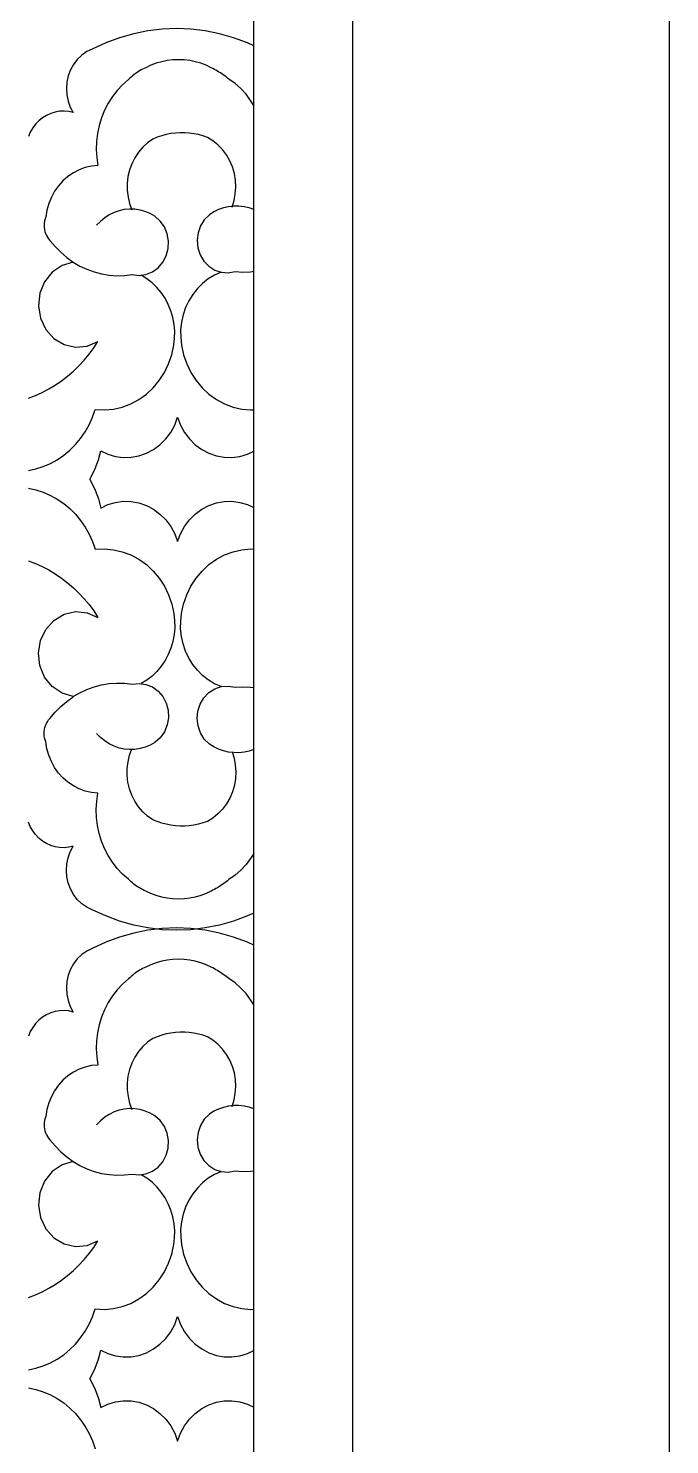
# Model space of a CAD drawing. Extents: x 1188826 to 1909461, y 608442 to 1651179.
# Drawn here: x 1660781.4 to 1660983.7, y 1031385.6 to 1031832.6 of the extents above; entities that cross this region are included whole.
import ezdxf

# ---------------------------------------------------------------- set-up
doc = ezdxf.new("R2010")
doc.units = 0
doc.header["$LTSCALE"] = 1000
doc.header["$MEASUREMENT"] = 0
doc.layers.add('立面线', color=40, linetype='Continuous')

msp = doc.modelspace()

# ---------------------------------------------------------------- linework, layer by layer
at = {"layer": '立面线'}
for p, q in [((1660852.52, 1028443.42), (1660852.52, 1032543.42)), ((1660883.74, 1028413.42), (1660883.74, 1032513.42)), ((1660983.71, 1028413.42), (1660983.71, 1032413.43)), ((1660810.21, 1031829.62), (1660805.83, 1031827.99)), ((1660814.64, 1031830.88), (1660810.21, 1031829.62)), ((1660819.13, 1031831.79), (1660814.64, 1031830.88)), ((1660823.64, 1031832.34), (1660819.13, 1031831.79)), ((1660828.17, 1031832.52), (1660823.64, 1031832.34)), ((1660832.7, 1031832.34), (1660828.17, 1031832.52)), ((1660837.22, 1031831.79), (1660832.7, 1031832.34)), ((1660841.7, 1031830.88), (1660837.22, 1031831.79)), ((1660846.14, 1031829.62), (1660841.7, 1031830.88)), ((1660850.52, 1031827.99), (1660846.14, 1031829.62)), ((1660798.25, 1031824.12), (1660796.86, 1031822.77)), ((1660799.82, 1031825.22), (1660798.25, 1031824.12)), ((1660801.53, 1031826.06), (1660799.82, 1031825.22)), ((1660805.83, 1031827.99), (1660801.53, 1031826.02)), ((1660852.52, 1031827.07), (1660850.52, 1031827.99)), ((1660794.71, 1031819.47), (1660794.01, 1031817.59)), ((1660795.67, 1031821.21), (1660794.71, 1031819.47)), ((1660796.86, 1031822.77), (1660795.67, 1031821.21)), ((1660816.49, 1031819.17), (1660816.02, 1031818.88)), ((1660816.97, 1031819.44), (1660816.49, 1031819.17)), ((1660817.46, 1031819.69), (1660816.97, 1031819.44)), ((1660817.95, 1031819.92), (1660817.46, 1031819.69)), ((1660818.45, 1031820.14), (1660817.95, 1031819.92)), ((1660820.09, 1031820.91), (1660818.45, 1031820.14)), ((1660821.77, 1031821.55), (1660820.09, 1031820.91)), ((1660823.49, 1031822.05), (1660821.77, 1031821.55)), ((1660825.24, 1031822.4), (1660823.49, 1031822.05)), ((1660827, 1031822.62), (1660825.24, 1031822.4)), ((1660828.78, 1031822.69), (1660827, 1031822.62)), ((1660830.56, 1031822.62), (1660828.78, 1031822.69)), ((1660832.33, 1031822.4), (1660830.56, 1031822.62)), ((1660834.08, 1031822.05), (1660832.33, 1031822.4)), ((1660835.8, 1031821.55), (1660834.08, 1031822.05)), ((1660837.48, 1031820.91), (1660835.8, 1031821.55)), ((1660839.11, 1031820.14), (1660837.48, 1031820.91)), ((1660839.6, 1031819.89), (1660839.11, 1031820.14)), ((1660840.09, 1031819.63), (1660839.6, 1031819.89)), ((1660840.57, 1031819.36), (1660840.09, 1031819.63)), ((1660841.05, 1031819.08), (1660840.57, 1031819.36)), ((1660793.57, 1031815.63), (1660793.42, 1031813.61)), ((1660794.01, 1031817.59), (1660793.57, 1031815.63)), ((1660811.16, 1031814.8), (1660809.47, 1031813.01)), ((1660813, 1031816.42), (1660811.16, 1031814.8)), ((1660813.4, 1031816.81), (1660813, 1031816.42)), ((1660813.81, 1031817.2), (1660813.4, 1031816.81)), ((1660814.23, 1031817.56), (1660813.81, 1031817.2)), ((1660814.66, 1031817.92), (1660814.23, 1031817.56)), ((1660815.1, 1031818.25), (1660814.66, 1031817.92)), ((1660815.56, 1031818.57), (1660815.1, 1031818.25)), ((1660816.02, 1031818.88), (1660815.56, 1031818.57)), ((1660841.52, 1031818.79), (1660841.05, 1031819.08)), ((1660841.99, 1031818.5), (1660841.52, 1031818.79)), ((1660842.45, 1031818.19), (1660841.99, 1031818.5)), ((1660842.91, 1031817.88), (1660842.45, 1031818.19)), ((1660843.37, 1031817.56), (1660842.91, 1031817.88)), ((1660843.82, 1031817.23), (1660843.37, 1031817.56)), ((1660844.26, 1031816.89), (1660843.82, 1031817.23)), ((1660844.7, 1031816.55), (1660844.26, 1031816.89)), ((1660846.64, 1031815.16), (1660844.7, 1031816.55)), ((1660848.43, 1031813.57), (1660846.64, 1031815.16)), ((1660793.42, 1031813.61), (1660793.55, 1031811.59)), ((1660793.55, 1031811.59), (1660793.96, 1031809.62)), ((1660807.94, 1031811.05), (1660806.59, 1031808.95)), ((1660809.47, 1031813.01), (1660807.94, 1031811.05)), ((1660850.08, 1031811.79), (1660848.43, 1031813.57)), ((1660851.54, 1031809.85), (1660850.08, 1031811.79)), ((1660789.86, 1031806.16), (1660788.48, 1031805.73)), ((1660791.29, 1031806.4), (1660789.86, 1031806.16)), ((1660792.73, 1031806.45), (1660791.29, 1031806.4)), ((1660794.17, 1031806.31), (1660792.73, 1031806.45)), ((1660793.96, 1031809.62), (1660794.64, 1031807.74)), ((1660795.58, 1031805.99), (1660794.17, 1031806.31)), ((1660794.64, 1031807.74), (1660795.58, 1031805.99)), ((1660805.44, 1031806.71), (1660804.48, 1031804.37)), ((1660806.59, 1031808.95), (1660805.44, 1031806.71)), ((1660852.52, 1031808.24), (1660851.54, 1031809.85)), ((1660783.7, 1031802.34), (1660782.79, 1031801.13)), ((1660784.74, 1031803.42), (1660783.7, 1031802.34)), ((1660785.9, 1031804.35), (1660784.74, 1031803.42)), ((1660787.15, 1031805.12), (1660785.9, 1031804.35)), ((1660788.48, 1031805.73), (1660787.15, 1031805.12)), ((1660803.74, 1031801.94), (1660803.21, 1031799.44)), ((1660804.48, 1031804.37), (1660803.74, 1031801.94)), ((1660782.02, 1031799.81), (1660781.41, 1031798.41)), ((1660782.79, 1031801.13), (1660782.02, 1031799.81)), ((1660802.91, 1031796.91), (1660802.82, 1031794.35)), ((1660803.21, 1031799.44), (1660802.91, 1031796.91)), ((1660820.73, 1031797.64), (1660819.05, 1031796.47)), ((1660822.1, 1031798.21), (1660820.73, 1031797.64)), ((1660823.5, 1031798.68), (1660822.1, 1031798.21)), ((1660824.92, 1031799.06), (1660823.5, 1031798.68)), ((1660826.36, 1031799.35), (1660824.92, 1031799.06)), ((1660827.81, 1031799.54), (1660826.36, 1031799.35)), ((1660829.27, 1031799.63), (1660827.81, 1031799.54)), ((1660830.73, 1031799.62), (1660829.27, 1031799.63)), ((1660832.19, 1031799.52), (1660830.73, 1031799.62)), ((1660833.65, 1031799.32), (1660832.19, 1031799.52)), ((1660835.08, 1031799.03), (1660833.65, 1031799.32)), ((1660836.5, 1031798.63), (1660835.08, 1031799.03)), ((1660837.89, 1031798.15), (1660836.5, 1031798.63)), ((1660839.63, 1031797.09), (1660837.89, 1031798.15)), ((1660841.23, 1031795.8), (1660839.63, 1031797.09)), ((1660802.82, 1031794.35), (1660802.97, 1031791.79)), ((1660816.16, 1031793.51), (1660814.99, 1031791.76)), ((1660817.52, 1031795.09), (1660816.16, 1031793.51)), ((1660819.05, 1031796.47), (1660817.52, 1031795.09)), ((1660842.67, 1031794.3), (1660841.23, 1031795.8)), ((1660843.93, 1031792.62), (1660842.67, 1031794.3)), ((1660844.98, 1031790.79), (1660843.93, 1031792.62)), ((1660797.44, 1031787.92), (1660795.62, 1031786.98)), ((1660799.35, 1031788.62), (1660797.44, 1031787.92)), ((1660801.33, 1031789.07), (1660799.35, 1031788.62)), ((1660803.34, 1031789.27), (1660801.33, 1031789.07)), ((1660802.97, 1031791.79), (1660803.34, 1031789.27)), ((1660813.31, 1031787.86), (1660812.82, 1031785.77)), ((1660814.04, 1031789.87), (1660813.31, 1031787.86)), ((1660814.99, 1031791.76), (1660814.04, 1031789.87)), ((1660845.8, 1031788.83), (1660844.98, 1031790.79)), ((1660846.4, 1031786.77), (1660845.8, 1031788.83)), ((1660792.34, 1031784.44), (1660790.93, 1031782.88)), ((1660793.91, 1031785.82), (1660792.34, 1031784.44)), ((1660795.62, 1031786.98), (1660793.91, 1031785.82)), ((1660812.82, 1031785.77), (1660812.58, 1031783.63)), ((1660812.58, 1031783.63), (1660812.59, 1031781.48)), ((1660846.75, 1031784.65), (1660846.4, 1031786.77)), ((1660846.85, 1031782.5), (1660846.75, 1031784.65)), ((1660788.68, 1031779.28), (1660787.86, 1031777.29)), ((1660789.71, 1031781.15), (1660788.68, 1031779.28)), ((1660790.93, 1031782.88), (1660789.71, 1031781.15)), ((1660812.59, 1031781.48), (1660812.85, 1031779.34)), ((1660812.85, 1031779.34), (1660813.35, 1031777.26)), ((1660846.31, 1031778.24), (1660846.7, 1031780.35)), ((1660846.7, 1031780.35), (1660846.85, 1031782.5)), ((1660787.27, 1031775.21), (1660786.9, 1031773.06)), ((1660787.86, 1031777.29), (1660787.27, 1031775.21)), ((1660810.05, 1031775), (1660808.45, 1031774.45)), ((1660811.69, 1031775.36), (1660810.05, 1031775)), ((1660813.36, 1031775.51), (1660811.69, 1031775.36)), ((1660813.35, 1031777.26), (1660814.09, 1031775.25)), ((1660815.03, 1031775.46), (1660813.36, 1031775.51)), ((1660816.69, 1031775.21), (1660815.03, 1031775.46)), ((1660818.31, 1031774.75), (1660816.69, 1031775.21)), ((1660819.87, 1031774.1), (1660818.31, 1031774.75)), ((1660839.93, 1031774.65), (1660838.52, 1031773.77)), ((1660841.42, 1031775.36), (1660839.93, 1031774.65)), ((1660842.97, 1031775.9), (1660841.42, 1031775.36)), ((1660844.56, 1031776.27), (1660842.97, 1031775.9)), ((1660846.18, 1031776.46), (1660844.56, 1031776.27)), ((1660845.67, 1031776.19), (1660846.31, 1031778.24)), ((1660847.81, 1031776.47), (1660846.18, 1031776.46)), ((1660849.44, 1031776.3), (1660847.81, 1031776.47)), ((1660851.03, 1031775.94), (1660849.44, 1031776.3)), ((1660852.52, 1031775.44), (1660851.03, 1031775.94)), ((1660786.42, 1031771.13), (1660786.38, 1031770.47)), ((1660786.38, 1031770.47), (1660786.41, 1031769.8)), ((1660786.52, 1031771.79), (1660786.42, 1031771.13)), ((1660786.68, 1031772.44), (1660786.52, 1031771.79)), ((1660786.9, 1031773.06), (1660786.68, 1031772.44)), ((1660804.16, 1031771.67), (1660802.95, 1031770.42)), ((1660805.49, 1031772.77), (1660804.16, 1031771.67)), ((1660806.93, 1031773.7), (1660805.49, 1031772.77)), ((1660808.45, 1031774.45), (1660806.93, 1031773.7)), ((1660821.36, 1031773.26), (1660819.87, 1031774.1)), ((1660823.04, 1031771.76), (1660821.36, 1031773.26)), ((1660824.35, 1031769.89), (1660823.04, 1031771.76)), ((1660835.7, 1031770.22), (1660834.93, 1031768.02)), ((1660836.91, 1031772.18), (1660835.7, 1031770.22)), ((1660838.52, 1031773.77), (1660836.91, 1031772.18)), ((1660786.41, 1031769.8), (1660786.49, 1031769.14)), ((1660786.49, 1031769.14), (1660786.64, 1031768.49)), ((1660786.64, 1031768.49), (1660786.85, 1031767.86)), ((1660786.85, 1031767.86), (1660787.12, 1031767.25)), ((1660787.12, 1031767.25), (1660787.44, 1031766.68)), ((1660787.44, 1031766.68), (1660787.82, 1031766.15)), ((1660787.82, 1031766.15), (1660788.24, 1031765.66)), ((1660788.24, 1031765.66), (1660789.85, 1031763.7)), ((1660825.23, 1031767.73), (1660824.35, 1031769.89)), ((1660825.63, 1031765.42), (1660825.23, 1031767.73)), ((1660834.93, 1031768.02), (1660834.65, 1031765.69)), ((1660834.65, 1031765.69), (1660834.88, 1031763.35)), ((1660789.85, 1031763.7), (1660791.61, 1031761.9)), ((1660791.61, 1031761.9), (1660793.5, 1031760.27)), ((1660824.91, 1031760.81), (1660825.52, 1031763.07)), ((1660825.52, 1031763.07), (1660825.63, 1031765.42)), ((1660834.88, 1031763.35), (1660835.6, 1031761.13)), ((1660835.6, 1031761.13), (1660836.78, 1031759.14)), ((1660792.05, 1031757.73), (1660788.94, 1031755.61)), ((1660795.6, 1031758.77), (1660792.05, 1031757.73)), ((1660793.5, 1031760.27), (1660795.52, 1031758.83)), ((1660795.52, 1031758.83), (1660795.6, 1031758.77)), ((1660795.6, 1031758.77), (1660797.65, 1031757.57)), ((1660797.65, 1031757.57), (1660799.87, 1031756.53)), ((1660820.55, 1031755.72), (1660822.36, 1031757.03)), ((1660822.36, 1031757.03), (1660823.84, 1031758.76)), ((1660823.84, 1031758.76), (1660824.91, 1031760.81)), ((1660836.78, 1031759.14), (1660838.35, 1031757.51)), ((1660838.35, 1031757.51), (1660840.22, 1031756.31)), ((1660786.53, 1031752.6), (1660785.05, 1031748.97)), ((1660788.94, 1031755.61), (1660786.53, 1031752.6)), ((1660799.87, 1031756.53), (1660802.17, 1031755.69)), ((1660802.17, 1031755.69), (1660804.52, 1031755.07)), ((1660804.52, 1031755.07), (1660806.92, 1031754.68)), ((1660806.92, 1031754.68), (1660809.34, 1031754.51)), ((1660809.34, 1031754.51), (1660811.76, 1031754.57)), ((1660811.76, 1031754.57), (1660814.17, 1031754.85)), ((1660814.17, 1031754.85), (1660816.34, 1031754.6)), ((1660816.34, 1031754.6), (1660818.5, 1031754.9)), ((1660818.77, 1031753.55), (1660816.99, 1031754.63)), ((1660818.5, 1031754.9), (1660820.55, 1031755.72)), ((1660820.44, 1031752.27), (1660818.77, 1031753.55)), ((1660821.97, 1031750.8), (1660820.44, 1031752.27)), ((1660838.18, 1031753.52), (1660836.37, 1031752.09)), ((1660840.14, 1031754.7), (1660838.18, 1031753.52)), ((1660842.22, 1031755.62), (1660840.14, 1031754.7)), ((1660840.22, 1031756.31), (1660842.22, 1031755.62)), ((1660842.22, 1031755.62), (1660842.3, 1031755.61)), ((1660842.3, 1031755.61), (1660844.48, 1031755.44)), ((1660844.48, 1031755.44), (1660846.63, 1031755.82)), ((1660846.63, 1031755.82), (1660849.05, 1031755.68)), ((1660849.05, 1031755.68), (1660851.48, 1031755.76)), ((1660851.48, 1031755.76), (1660852.52, 1031755.9)), ((1660785.05, 1031748.97), (1660784.61, 1031745.03)), ((1660823.34, 1031749.16), (1660821.97, 1031750.8)), ((1660824.54, 1031747.38), (1660823.34, 1031749.16)), ((1660833.26, 1031748.61), (1660832.02, 1031746.59)), ((1660834.72, 1031750.45), (1660833.26, 1031748.61)), ((1660836.37, 1031752.09), (1660834.72, 1031750.45)), ((1660784.61, 1031745.03), (1660785.25, 1031741.12)), ((1660825.56, 1031745.46), (1660824.54, 1031747.38)), ((1660826.38, 1031743.44), (1660825.56, 1031745.46)), ((1660826.99, 1031741.33), (1660826.38, 1031743.44)), ((1660831, 1031744.43), (1660830.23, 1031742.16)), ((1660832.02, 1031746.59), (1660831, 1031744.43)), ((1660785.25, 1031741.12), (1660786.92, 1031737.58)), ((1660827.39, 1031739.16), (1660826.99, 1031741.33)), ((1660827.57, 1031736.97), (1660827.39, 1031739.16)), ((1660829.71, 1031739.8), (1660829.46, 1031737.39)), ((1660830.23, 1031742.16), (1660829.71, 1031739.8)), ((1660786.92, 1031737.58), (1660789.48, 1031734.72)), ((1660789.48, 1031734.72), (1660792.7, 1031732.79)), ((1660827.27, 1031732.57), (1660827.53, 1031734.76)), ((1660827.53, 1031734.76), (1660827.57, 1031736.97)), ((1660829.46, 1031737.39), (1660829.47, 1031734.97)), ((1660829.47, 1031734.97), (1660829.74, 1031732.57)), ((1660792.7, 1031732.79), (1660796.3, 1031731.96)), ((1660796.3, 1031731.96), (1660799.97, 1031732.3)), ((1660799.97, 1031732.3), (1660803.38, 1031733.78)), ((1660800.58, 1031729.75), (1660802.03, 1031731.72)), ((1660802.03, 1031731.72), (1660803.38, 1031733.78)), ((1660826.63, 1031729.57), (1660827.27, 1031732.57)), ((1660829.74, 1031732.57), (1660830.38, 1031729.57)), ((1660795.63, 1031724.39), (1660797.37, 1031726.08)), ((1660797.37, 1031726.08), (1660799.02, 1031727.86)), ((1660799.02, 1031727.86), (1660800.58, 1031729.75)), ((1660824.32, 1031723.96), (1660825.64, 1031726.68)), ((1660825.64, 1031726.68), (1660826.63, 1031729.57)), ((1660830.38, 1031729.57), (1660831.37, 1031726.68)), ((1660831.37, 1031726.68), (1660832.68, 1031723.96)), ((1660789.92, 1031720.01), (1660791.9, 1031721.36)), ((1660791.9, 1031721.36), (1660793.81, 1031722.82)), ((1660793.81, 1031722.82), (1660795.63, 1031724.39)), ((1660820.8, 1031719.14), (1660822.7, 1031721.43)), ((1660822.7, 1031721.43), (1660824.32, 1031723.96)), ((1660832.68, 1031723.96), (1660834.31, 1031721.43)), ((1660834.31, 1031721.43), (1660836.21, 1031719.14)), ((1660781.41, 1031715.89), (1660783.62, 1031716.73)), ((1660783.62, 1031716.73), (1660785.77, 1031717.69)), ((1660785.77, 1031717.69), (1660787.88, 1031718.79)), ((1660787.88, 1031718.79), (1660789.92, 1031720.01)), ((1660816.27, 1031715.42), (1660818.64, 1031717.12)), ((1660818.64, 1031717.12), (1660820.8, 1031719.14)), ((1660836.21, 1031719.14), (1660838.37, 1031717.12)), ((1660838.37, 1031717.12), (1660840.74, 1031715.42)), ((1660801.68, 1031709.83), (1660802.54, 1031712.28)), ((1660802.54, 1031712.28), (1660805.39, 1031712.14)), ((1660805.39, 1031712.14), (1660808.23, 1031712.4)), ((1660808.23, 1031712.4), (1660811.02, 1031713.04)), ((1660811.02, 1031713.04), (1660813.71, 1031714.05)), ((1660813.71, 1031714.05), (1660816.27, 1031715.42)), ((1660840.74, 1031715.42), (1660843.29, 1031714.05)), ((1660843.29, 1031714.05), (1660845.99, 1031713.04)), ((1660845.99, 1031713.04), (1660848.78, 1031712.4)), ((1660848.78, 1031712.4), (1660851.62, 1031712.14)), ((1660851.62, 1031712.14), (1660852.52, 1031712.19)), ((1660799.34, 1031705.25), (1660800.61, 1031707.49)), ((1660800.61, 1031707.49), (1660801.68, 1031709.83)), ((1660827.57, 1031707.37), (1660828.5, 1031709.85)), ((1660828.5, 1031709.85), (1660829.44, 1031707.37)), ((1660796.27, 1031701.21), (1660797.9, 1031703.16)), ((1660797.9, 1031703.16), (1660799.34, 1031705.25)), ((1660822.93, 1031701.16), (1660824.75, 1031702.98)), ((1660824.75, 1031702.98), (1660826.31, 1031705.07)), ((1660826.31, 1031705.07), (1660827.57, 1031707.37)), ((1660829.44, 1031707.37), (1660830.7, 1031705.07)), ((1660830.7, 1031705.07), (1660832.26, 1031702.98)), ((1660832.26, 1031702.98), (1660834.08, 1031701.16)), ((1660792.57, 1031697.84), (1660794.5, 1031699.43)), ((1660794.5, 1031699.43), (1660796.27, 1031701.21)), ((1660803.5, 1031696.4), (1660804.23, 1031699.25)), ((1660804.23, 1031699.25), (1660806.5, 1031698.18)), ((1660818.65, 1031698.46), (1660820.88, 1031699.64)), ((1660820.88, 1031699.64), (1660822.93, 1031701.16)), ((1660834.08, 1031701.16), (1660836.13, 1031699.64)), ((1660836.13, 1031699.64), (1660838.36, 1031698.46)), ((1660850.51, 1031698.18), (1660852.52, 1031699.13)), ((1660783.79, 1031693.54), (1660786.11, 1031694.29)), ((1660786.11, 1031694.29), (1660788.36, 1031695.25)), ((1660788.36, 1031695.25), (1660790.52, 1031696.44)), ((1660790.52, 1031696.44), (1660792.57, 1031697.84)), ((1660802.51, 1031693.63), (1660803.5, 1031696.4)), ((1660806.5, 1031698.18), (1660808.89, 1031697.46)), ((1660808.89, 1031697.46), (1660811.36, 1031697.13)), ((1660811.36, 1031697.13), (1660813.84, 1031697.19)), ((1660813.84, 1031697.19), (1660816.29, 1031697.63)), ((1660816.29, 1031697.63), (1660818.65, 1031698.46)), ((1660838.36, 1031698.46), (1660840.72, 1031697.63)), ((1660840.72, 1031697.63), (1660843.17, 1031697.19)), ((1660843.17, 1031697.19), (1660845.65, 1031697.13)), ((1660845.65, 1031697.13), (1660848.11, 1031697.46)), ((1660848.11, 1031697.46), (1660850.51, 1031698.18)), ((1660781.41, 1031693.03), (1660783.79, 1031693.54)), ((1660800.79, 1031690.22), (1660801.26, 1031691)), ((1660800.79, 1031690.22), (1660801.26, 1031689.44)), ((1660801.26, 1031691), (1660802.51, 1031693.63)), ((1660781.41, 1031687.41), (1660783.79, 1031686.9)), ((1660783.79, 1031686.9), (1660786.11, 1031686.16)), ((1660786.11, 1031686.16), (1660788.36, 1031685.19)), ((1660788.36, 1031685.19), (1660790.52, 1031684)), ((1660801.26, 1031689.44), (1660802.51, 1031686.81)), ((1660802.51, 1031686.81), (1660803.5, 1031684.04)), ((1660790.52, 1031684), (1660792.57, 1031682.6)), ((1660792.57, 1031682.6), (1660794.5, 1031681.01)), ((1660794.5, 1031681.01), (1660796.27, 1031679.23)), ((1660803.5, 1031684.04), (1660804.23, 1031681.19)), ((1660804.23, 1031681.19), (1660806.5, 1031682.27)), ((1660806.5, 1031682.27), (1660808.89, 1031682.98)), ((1660808.89, 1031682.98), (1660811.36, 1031683.31)), ((1660811.36, 1031683.31), (1660813.84, 1031683.25)), ((1660813.84, 1031683.25), (1660816.29, 1031682.81)), ((1660816.29, 1031682.81), (1660818.65, 1031681.99)), ((1660818.65, 1031681.99), (1660820.88, 1031680.8)), ((1660820.88, 1031680.8), (1660822.93, 1031679.28)), ((1660834.08, 1031679.28), (1660836.13, 1031680.8)), ((1660836.13, 1031680.8), (1660838.36, 1031681.99)), ((1660838.36, 1031681.99), (1660840.72, 1031682.81)), ((1660840.72, 1031682.81), (1660843.17, 1031683.25)), ((1660843.17, 1031683.25), (1660845.65, 1031683.31)), ((1660845.65, 1031683.31), (1660848.11, 1031682.98)), ((1660848.11, 1031682.98), (1660850.51, 1031682.27)), ((1660850.51, 1031682.27), (1660852.52, 1031681.31)), ((1660796.27, 1031679.23), (1660797.9, 1031677.28)), ((1660797.9, 1031677.28), (1660799.34, 1031675.19)), ((1660822.93, 1031679.28), (1660824.75, 1031677.46)), ((1660824.75, 1031677.46), (1660826.31, 1031675.38)), ((1660830.7, 1031675.38), (1660832.26, 1031677.46)), ((1660832.26, 1031677.46), (1660834.08, 1031679.28)), ((1660799.34, 1031675.19), (1660800.61, 1031672.96)), ((1660800.61, 1031672.96), (1660801.68, 1031670.61)), ((1660826.31, 1031675.38), (1660827.57, 1031673.07)), ((1660827.57, 1031673.07), (1660828.5, 1031670.59)), ((1660828.5, 1031670.59), (1660829.44, 1031673.07)), ((1660829.44, 1031673.07), (1660830.7, 1031675.38)), ((1660801.68, 1031670.61), (1660802.54, 1031668.16)), ((1660802.54, 1031668.16), (1660805.39, 1031668.3)), ((1660805.39, 1031668.3), (1660808.23, 1031668.04)), ((1660808.23, 1031668.04), (1660811.02, 1031667.4)), ((1660811.02, 1031667.4), (1660813.71, 1031666.39)), ((1660843.29, 1031666.39), (1660845.99, 1031667.4)), ((1660845.99, 1031667.4), (1660848.78, 1031668.04)), ((1660848.78, 1031668.04), (1660851.62, 1031668.3)), ((1660851.62, 1031668.3), (1660852.52, 1031668.25)), ((1660781.41, 1031664.55), (1660783.62, 1031663.71)), ((1660783.62, 1031663.71), (1660785.77, 1031662.75)), ((1660785.77, 1031662.75), (1660787.88, 1031661.65)), ((1660813.71, 1031666.39), (1660816.27, 1031665.02)), ((1660816.27, 1031665.02), (1660818.64, 1031663.32)), ((1660818.64, 1031663.32), (1660820.8, 1031661.3)), ((1660836.21, 1031661.3), (1660838.37, 1031663.32)), ((1660838.37, 1031663.32), (1660840.74, 1031665.02)), ((1660840.74, 1031665.02), (1660843.29, 1031666.39)), ((1660787.88, 1031661.65), (1660789.92, 1031660.43)), ((1660789.92, 1031660.43), (1660791.9, 1031659.08)), ((1660791.9, 1031659.08), (1660793.81, 1031657.62)), ((1660820.8, 1031661.3), (1660822.7, 1031659.02)), ((1660822.7, 1031659.02), (1660824.32, 1031656.49)), ((1660832.68, 1031656.49), (1660834.31, 1031659.02)), ((1660834.31, 1031659.02), (1660836.21, 1031661.3)), ((1660793.81, 1031657.62), (1660795.63, 1031656.05)), ((1660795.63, 1031656.05), (1660797.37, 1031654.36)), ((1660797.37, 1031654.36), (1660799.02, 1031652.58)), ((1660824.32, 1031656.49), (1660825.64, 1031653.76)), ((1660831.37, 1031653.76), (1660832.68, 1031656.49)), ((1660799.02, 1031652.58), (1660800.58, 1031650.7)), ((1660800.58, 1031650.7), (1660802.03, 1031648.72)), ((1660825.64, 1031653.76), (1660826.63, 1031650.87)), ((1660826.63, 1031650.87), (1660827.27, 1031647.87)), ((1660829.74, 1031647.87), (1660830.38, 1031650.87)), ((1660830.38, 1031650.87), (1660831.37, 1031653.76)), ((1660786.92, 1031642.86), (1660789.48, 1031645.72)), ((1660789.48, 1031645.72), (1660792.7, 1031647.65)), ((1660792.7, 1031647.65), (1660796.3, 1031648.48)), ((1660796.3, 1031648.48), (1660799.97, 1031648.14)), ((1660799.97, 1031648.14), (1660803.38, 1031646.66)), ((1660802.03, 1031648.72), (1660803.38, 1031646.66)), ((1660827.27, 1031647.87), (1660827.53, 1031645.68)), ((1660827.53, 1031645.68), (1660827.57, 1031643.48)), ((1660829.46, 1031643.05), (1660829.47, 1031645.47)), ((1660829.47, 1031645.47), (1660829.74, 1031647.87)), ((1660785.25, 1031639.33), (1660786.92, 1031642.86)), ((1660827.39, 1031641.28), (1660826.99, 1031639.11)), ((1660827.57, 1031643.48), (1660827.39, 1031641.28)), ((1660829.71, 1031640.64), (1660829.46, 1031643.05)), ((1660830.23, 1031638.28), (1660829.71, 1031640.64)), ((1660784.61, 1031635.42), (1660785.25, 1031639.33)), ((1660826.38, 1031637), (1660825.56, 1031634.98)), ((1660826.99, 1031639.11), (1660826.38, 1031637)), ((1660831, 1031636.01), (1660830.23, 1031638.28)), ((1660832.02, 1031633.85), (1660831, 1031636.01)), ((1660785.05, 1031631.47), (1660784.61, 1031635.42)), ((1660786.53, 1031627.84), (1660785.05, 1031631.47)), ((1660824.54, 1031633.06), (1660823.34, 1031631.28)), ((1660825.56, 1031634.98), (1660824.54, 1031633.06)), ((1660833.26, 1031631.83), (1660832.02, 1031633.85)), ((1660834.72, 1031629.99), (1660833.26, 1031631.83)), ((1660788.94, 1031624.83), (1660786.53, 1031627.84)), ((1660820.44, 1031628.17), (1660818.77, 1031626.89)), ((1660821.97, 1031629.64), (1660820.44, 1031628.17)), ((1660823.34, 1031631.28), (1660821.97, 1031629.64)), ((1660836.37, 1031628.35), (1660834.72, 1031629.99)), ((1660838.18, 1031626.92), (1660836.37, 1031628.35)), ((1660792.05, 1031622.72), (1660788.94, 1031624.83)), ((1660795.6, 1031621.67), (1660792.05, 1031622.72)), ((1660795.6, 1031621.67), (1660797.65, 1031622.87)), ((1660797.65, 1031622.87), (1660799.87, 1031623.91)), ((1660799.87, 1031623.91), (1660802.17, 1031624.75)), ((1660802.17, 1031624.75), (1660804.52, 1031625.37)), ((1660804.52, 1031625.37), (1660806.92, 1031625.76)), ((1660806.92, 1031625.76), (1660809.34, 1031625.93)), ((1660809.34, 1031625.93), (1660811.76, 1031625.87)), ((1660811.76, 1031625.87), (1660814.17, 1031625.59)), ((1660814.17, 1031625.59), (1660816.34, 1031625.84)), ((1660816.34, 1031625.84), (1660818.5, 1031625.54)), ((1660818.77, 1031626.89), (1660816.99, 1031625.81)), ((1660818.5, 1031625.54), (1660820.55, 1031624.72)), ((1660820.55, 1031624.72), (1660822.36, 1031623.41)), ((1660822.36, 1031623.41), (1660823.84, 1031621.68)), ((1660836.78, 1031621.3), (1660838.35, 1031622.93)), ((1660840.14, 1031625.74), (1660838.18, 1031626.92)), ((1660838.35, 1031622.93), (1660840.22, 1031624.13)), ((1660842.22, 1031624.82), (1660840.14, 1031625.74)), ((1660840.22, 1031624.13), (1660842.22, 1031624.82)), ((1660842.22, 1031624.82), (1660842.3, 1031624.83)), ((1660842.3, 1031624.83), (1660844.48, 1031625)), ((1660844.48, 1031625), (1660846.63, 1031624.62)), ((1660846.63, 1031624.62), (1660849.05, 1031624.76)), ((1660849.05, 1031624.76), (1660851.48, 1031624.68)), ((1660851.48, 1031624.68), (1660852.52, 1031624.54)), ((1660789.85, 1031616.74), (1660791.61, 1031618.54)), ((1660791.61, 1031618.54), (1660793.5, 1031620.17)), ((1660793.5, 1031620.17), (1660795.52, 1031621.61)), ((1660795.52, 1031621.61), (1660795.6, 1031621.67)), ((1660823.84, 1031621.68), (1660824.91, 1031619.63)), ((1660824.91, 1031619.63), (1660825.52, 1031617.37)), ((1660834.88, 1031617.09), (1660835.6, 1031619.31)), ((1660835.6, 1031619.31), (1660836.78, 1031621.3)), ((1660787.12, 1031613.19), (1660787.44, 1031613.76)), ((1660787.44, 1031613.76), (1660787.82, 1031614.29)), ((1660787.82, 1031614.29), (1660788.24, 1031614.78)), ((1660788.24, 1031614.78), (1660789.85, 1031616.74)), ((1660825.63, 1031615.02), (1660825.23, 1031612.71)), ((1660825.52, 1031617.37), (1660825.63, 1031615.02)), ((1660834.65, 1031614.75), (1660834.88, 1031617.09)), ((1660834.93, 1031612.42), (1660834.65, 1031614.75)), ((1660786.38, 1031609.97), (1660786.41, 1031610.64)), ((1660786.42, 1031609.31), (1660786.38, 1031609.97)), ((1660786.41, 1031610.64), (1660786.49, 1031611.3)), ((1660786.52, 1031608.65), (1660786.42, 1031609.31)), ((1660786.49, 1031611.3), (1660786.64, 1031611.95)), ((1660786.64, 1031611.95), (1660786.85, 1031612.58)), ((1660786.85, 1031612.58), (1660787.12, 1031613.19)), ((1660804.16, 1031608.77), (1660802.95, 1031610.02)), ((1660824.35, 1031610.55), (1660823.04, 1031608.68)), ((1660825.23, 1031612.71), (1660824.35, 1031610.55)), ((1660835.7, 1031610.22), (1660834.93, 1031612.42)), ((1660836.91, 1031608.26), (1660835.7, 1031610.22)), ((1660786.68, 1031608), (1660786.52, 1031608.65)), ((1660786.9, 1031607.38), (1660786.68, 1031608)), ((1660787.27, 1031605.23), (1660786.9, 1031607.38)), ((1660787.86, 1031603.15), (1660787.27, 1031605.23)), ((1660805.49, 1031607.67), (1660804.16, 1031608.77)), ((1660806.93, 1031606.74), (1660805.49, 1031607.67)), ((1660808.45, 1031606), (1660806.93, 1031606.74)), ((1660810.05, 1031605.44), (1660808.45, 1031606)), ((1660811.69, 1031605.08), (1660810.05, 1031605.44)), ((1660813.36, 1031604.93), (1660811.69, 1031605.08)), ((1660813.35, 1031603.18), (1660814.09, 1031605.19)), ((1660815.03, 1031604.98), (1660813.36, 1031604.93)), ((1660816.69, 1031605.24), (1660815.03, 1031604.98)), ((1660818.31, 1031605.69), (1660816.69, 1031605.24)), ((1660819.87, 1031606.34), (1660818.31, 1031605.69)), ((1660821.36, 1031607.18), (1660819.87, 1031606.34)), ((1660823.04, 1031608.68), (1660821.36, 1031607.18)), ((1660838.52, 1031606.67), (1660836.91, 1031608.26)), ((1660839.93, 1031605.79), (1660838.52, 1031606.67)), ((1660841.42, 1031605.08), (1660839.93, 1031605.79)), ((1660842.97, 1031604.54), (1660841.42, 1031605.08)), ((1660852.52, 1031605), (1660851.03, 1031604.5)), ((1660788.68, 1031601.16), (1660787.86, 1031603.15)), ((1660789.71, 1031599.29), (1660788.68, 1031601.16)), ((1660812.59, 1031598.96), (1660812.85, 1031601.1)), ((1660812.85, 1031601.1), (1660813.35, 1031603.18)), ((1660844.56, 1031604.17), (1660842.97, 1031604.54)), ((1660846.18, 1031603.98), (1660844.56, 1031604.17)), ((1660845.67, 1031604.25), (1660846.31, 1031602.2)), ((1660847.81, 1031603.97), (1660846.18, 1031603.98)), ((1660846.31, 1031602.2), (1660846.7, 1031600.09)), ((1660849.44, 1031604.15), (1660847.81, 1031603.97)), ((1660851.03, 1031604.5), (1660849.44, 1031604.15)), ((1660790.93, 1031597.56), (1660789.71, 1031599.29)), ((1660792.34, 1031596), (1660790.93, 1031597.56)), ((1660793.91, 1031594.62), (1660792.34, 1031596)), ((1660812.58, 1031596.81), (1660812.59, 1031598.96)), ((1660812.82, 1031594.67), (1660812.58, 1031596.81)), ((1660846.75, 1031595.79), (1660846.4, 1031593.67)), ((1660846.7, 1031600.09), (1660846.85, 1031597.94)), ((1660846.85, 1031597.94), (1660846.75, 1031595.79)), ((1660795.62, 1031593.46), (1660793.91, 1031594.62)), ((1660797.44, 1031592.52), (1660795.62, 1031593.46)), ((1660799.35, 1031591.82), (1660797.44, 1031592.52)), ((1660801.33, 1031591.37), (1660799.35, 1031591.82)), ((1660803.34, 1031591.18), (1660801.33, 1031591.37)), ((1660802.97, 1031588.65), (1660803.34, 1031591.18)), ((1660813.31, 1031592.58), (1660812.82, 1031594.67)), ((1660814.04, 1031590.57), (1660813.31, 1031592.58)), ((1660845.8, 1031591.61), (1660844.98, 1031589.65)), ((1660846.4, 1031593.67), (1660845.8, 1031591.61)), ((1660802.82, 1031586.09), (1660802.97, 1031588.65)), ((1660814.99, 1031588.68), (1660814.04, 1031590.57)), ((1660816.16, 1031586.93), (1660814.99, 1031588.68)), ((1660817.52, 1031585.35), (1660816.16, 1031586.93)), ((1660843.93, 1031587.82), (1660842.67, 1031586.14)), ((1660844.98, 1031589.65), (1660843.93, 1031587.82)), ((1660802.91, 1031583.54), (1660802.82, 1031586.09)), ((1660803.21, 1031581), (1660802.91, 1031583.54)), ((1660819.05, 1031583.97), (1660817.52, 1031585.35)), ((1660820.73, 1031582.8), (1660819.05, 1031583.97)), ((1660822.1, 1031582.23), (1660820.73, 1031582.8)), ((1660837.89, 1031582.29), (1660836.5, 1031581.81)), ((1660839.63, 1031583.35), (1660837.89, 1031582.29)), ((1660841.23, 1031584.64), (1660839.63, 1031583.35)), ((1660842.67, 1031586.14), (1660841.23, 1031584.64)), ((1660782.02, 1031580.63), (1660781.41, 1031582.03)), ((1660782.79, 1031579.31), (1660782.02, 1031580.63)), ((1660783.7, 1031578.1), (1660782.79, 1031579.31)), ((1660784.74, 1031577.03), (1660783.7, 1031578.1)), ((1660803.74, 1031578.5), (1660803.21, 1031581)), ((1660804.48, 1031576.07), (1660803.74, 1031578.5)), ((1660823.5, 1031581.76), (1660822.1, 1031582.23)), ((1660824.92, 1031581.38), (1660823.5, 1031581.76)), ((1660826.36, 1031581.09), (1660824.92, 1031581.38)), ((1660827.81, 1031580.9), (1660826.36, 1031581.09)), ((1660829.27, 1031580.81), (1660827.81, 1031580.9)), ((1660830.73, 1031580.82), (1660829.27, 1031580.81)), ((1660832.19, 1031580.92), (1660830.73, 1031580.82)), ((1660833.65, 1031581.12), (1660832.19, 1031580.92)), ((1660835.08, 1031581.41), (1660833.65, 1031581.12)), ((1660836.5, 1031581.81), (1660835.08, 1031581.41)), ((1660785.9, 1031576.09), (1660784.74, 1031577.03)), ((1660787.15, 1031575.32), (1660785.9, 1031576.09)), ((1660788.48, 1031574.71), (1660787.15, 1031575.32)), ((1660789.86, 1031574.28), (1660788.48, 1031574.71)), ((1660791.29, 1031574.04), (1660789.86, 1031574.28)), ((1660792.73, 1031573.99), (1660791.29, 1031574.04)), ((1660794.17, 1031574.13), (1660792.73, 1031573.99)), ((1660795.58, 1031574.45), (1660794.17, 1031574.13)), ((1660794.64, 1031572.7), (1660795.58, 1031574.45)), ((1660805.44, 1031573.73), (1660804.48, 1031576.07)), ((1660806.59, 1031571.5), (1660805.44, 1031573.73)), ((1660793.42, 1031566.83), (1660793.55, 1031568.85)), ((1660793.55, 1031568.85), (1660793.96, 1031570.82)), ((1660793.96, 1031570.82), (1660794.64, 1031572.7)), ((1660807.94, 1031569.39), (1660806.59, 1031571.5)), ((1660809.47, 1031567.43), (1660807.94, 1031569.39)), ((1660851.54, 1031570.6), (1660850.08, 1031568.65)), ((1660852.52, 1031572.2), (1660851.54, 1031570.6)), ((1660793.57, 1031564.81), (1660793.42, 1031566.83)), ((1660794.01, 1031562.85), (1660793.57, 1031564.81)), ((1660811.16, 1031565.64), (1660809.47, 1031567.43)), ((1660813, 1031564.02), (1660811.16, 1031565.64)), ((1660846.64, 1031565.28), (1660844.7, 1031563.9)), ((1660848.43, 1031566.87), (1660846.64, 1031565.28)), ((1660850.08, 1031568.65), (1660848.43, 1031566.87)), ((1660794.71, 1031560.97), (1660794.01, 1031562.85)), ((1660795.67, 1031559.24), (1660794.71, 1031560.97)), ((1660813.4, 1031563.63), (1660813, 1031564.02)), ((1660813.81, 1031563.24), (1660813.4, 1031563.63)), ((1660814.23, 1031562.88), (1660813.81, 1031563.24)), ((1660814.66, 1031562.52), (1660814.23, 1031562.88)), ((1660815.1, 1031562.19), (1660814.66, 1031562.52)), ((1660815.56, 1031561.87), (1660815.1, 1031562.19)), ((1660816.02, 1031561.56), (1660815.56, 1031561.87)), ((1660816.49, 1031561.28), (1660816.02, 1031561.56)), ((1660816.97, 1031561.01), (1660816.49, 1031561.28)), ((1660817.46, 1031560.75), (1660816.97, 1031561.01)), ((1660817.95, 1031560.52), (1660817.46, 1031560.75)), ((1660818.45, 1031560.3), (1660817.95, 1031560.52)), ((1660820.09, 1031559.53), (1660818.45, 1031560.3)), ((1660839.11, 1031560.3), (1660837.48, 1031559.53)), ((1660839.6, 1031560.55), (1660839.11, 1031560.3)), ((1660840.09, 1031560.81), (1660839.6, 1031560.55)), ((1660840.57, 1031561.08), (1660840.09, 1031560.81)), ((1660841.05, 1031561.36), (1660840.57, 1031561.08)), ((1660841.52, 1031561.65), (1660841.05, 1031561.36)), ((1660841.99, 1031561.94), (1660841.52, 1031561.65)), ((1660842.45, 1031562.25), (1660841.99, 1031561.94)), ((1660842.91, 1031562.56), (1660842.45, 1031562.25)), ((1660843.37, 1031562.88), (1660842.91, 1031562.56)), ((1660843.82, 1031563.21), (1660843.37, 1031562.88)), ((1660844.26, 1031563.55), (1660843.82, 1031563.21)), ((1660844.7, 1031563.9), (1660844.26, 1031563.55)), ((1660796.86, 1031557.67), (1660795.67, 1031559.24)), ((1660798.25, 1031556.32), (1660796.86, 1031557.67)), ((1660799.82, 1031555.22), (1660798.25, 1031556.32)), ((1660821.77, 1031558.89), (1660820.09, 1031559.53)), ((1660823.49, 1031558.39), (1660821.77, 1031558.89)), ((1660825.24, 1031558.04), (1660823.49, 1031558.39)), ((1660827, 1031557.82), (1660825.24, 1031558.04)), ((1660828.78, 1031557.75), (1660827, 1031557.82)), ((1660830.56, 1031557.82), (1660828.78, 1031557.75)), ((1660832.33, 1031558.04), (1660830.56, 1031557.82)), ((1660834.08, 1031558.39), (1660832.33, 1031558.04)), ((1660835.8, 1031558.89), (1660834.08, 1031558.39)), ((1660837.48, 1031559.53), (1660835.8, 1031558.89)), ((1660801.53, 1031554.38), (1660799.82, 1031555.22)), ((1660805.83, 1031552.45), (1660801.53, 1031554.42)), ((1660810.21, 1031550.83), (1660805.83, 1031552.45)), ((1660850.52, 1031552.45), (1660846.14, 1031550.83)), ((1660852.52, 1031553.37), (1660850.52, 1031552.45)), ((1660814.64, 1031549.56), (1660810.21, 1031550.83)), ((1660814.64, 1031547.01), (1660810.21, 1031545.75)), ((1660819.13, 1031548.65), (1660814.64, 1031549.56)), ((1660819.13, 1031547.92), (1660814.64, 1031547.01)), ((1660823.64, 1031548.1), (1660819.13, 1031548.65)), ((1660823.64, 1031548.47), (1660819.13, 1031547.92)), ((1660828.17, 1031548.65), (1660823.64, 1031548.47)), ((1660828.17, 1031547.92), (1660823.64, 1031548.1)), ((1660832.7, 1031548.47), (1660828.17, 1031548.65)), ((1660832.7, 1031548.1), (1660828.17, 1031547.92)), ((1660837.22, 1031548.65), (1660832.7, 1031548.1)), ((1660837.22, 1031547.92), (1660832.7, 1031548.47)), ((1660841.7, 1031549.56), (1660837.22, 1031548.65)), ((1660841.7, 1031547.01), (1660837.22, 1031547.92)), ((1660846.14, 1031550.83), (1660841.7, 1031549.56)), ((1660846.14, 1031545.75), (1660841.7, 1031547.01)), ((1660801.53, 1031542.2), (1660799.82, 1031541.36)), ((1660805.83, 1031544.13), (1660801.53, 1031542.16)), ((1660810.21, 1031545.75), (1660805.83, 1031544.13)), ((1660850.52, 1031544.13), (1660846.14, 1031545.75)), ((1660852.52, 1031543.21), (1660850.52, 1031544.13)), ((1660796.86, 1031538.9), (1660795.67, 1031537.34)), ((1660798.25, 1031540.25), (1660796.86, 1031538.9)), ((1660799.82, 1031541.36), (1660798.25, 1031540.25)), ((1660821.77, 1031537.68), (1660820.09, 1031537.04)), ((1660823.49, 1031538.18), (1660821.77, 1031537.68)), ((1660825.24, 1031538.54), (1660823.49, 1031538.18)), ((1660827, 1031538.75), (1660825.24, 1031538.54)), ((1660828.78, 1031538.82), (1660827, 1031538.75)), ((1660830.56, 1031538.75), (1660828.78, 1031538.82)), ((1660832.33, 1031538.54), (1660830.56, 1031538.75)), ((1660834.08, 1031538.18), (1660832.33, 1031538.54)), ((1660835.8, 1031537.68), (1660834.08, 1031538.18)), ((1660837.48, 1031537.04), (1660835.8, 1031537.68)), ((1660794.01, 1031533.73), (1660793.57, 1031531.76)), ((1660794.71, 1031535.6), (1660794.01, 1031533.73)), ((1660795.67, 1031537.34), (1660794.71, 1031535.6)), ((1660813.81, 1031533.33), (1660813.4, 1031532.95)), ((1660814.23, 1031533.7), (1660813.81, 1031533.33)), ((1660814.66, 1031534.05), (1660814.23, 1031533.7)), ((1660815.1, 1031534.39), (1660814.66, 1031534.05)), ((1660815.56, 1031534.71), (1660815.1, 1031534.39)), ((1660816.02, 1031535.01), (1660815.56, 1031534.71)), ((1660816.49, 1031535.3), (1660816.02, 1031535.01)), ((1660816.97, 1031535.57), (1660816.49, 1031535.3)), ((1660817.46, 1031535.82), (1660816.97, 1031535.57)), ((1660817.95, 1031536.06), (1660817.46, 1031535.82)), ((1660818.45, 1031536.28), (1660817.95, 1031536.06)), ((1660820.09, 1031537.04), (1660818.45, 1031536.28)), ((1660839.11, 1031536.28), (1660837.48, 1031537.04)), ((1660839.6, 1031536.02), (1660839.11, 1031536.28)), ((1660840.09, 1031535.76), (1660839.6, 1031536.02)), ((1660840.57, 1031535.49), (1660840.09, 1031535.76)), ((1660841.05, 1031535.21), (1660840.57, 1031535.49)), ((1660841.52, 1031534.93), (1660841.05, 1031535.21)), ((1660841.99, 1031534.63), (1660841.52, 1031534.93)), ((1660842.45, 1031534.32), (1660841.99, 1031534.63)), ((1660842.91, 1031534.01), (1660842.45, 1031534.32)), ((1660843.37, 1031533.69), (1660842.91, 1031534.01)), ((1660843.82, 1031533.36), (1660843.37, 1031533.69)), ((1660844.26, 1031533.02), (1660843.82, 1031533.36)), ((1660793.57, 1031531.76), (1660793.42, 1031529.74)), ((1660793.42, 1031529.74), (1660793.55, 1031527.73)), ((1660809.47, 1031529.14), (1660807.94, 1031527.18)), ((1660811.16, 1031530.94), (1660809.47, 1031529.14)), ((1660813, 1031532.55), (1660811.16, 1031530.94)), ((1660813.4, 1031532.95), (1660813, 1031532.55)), ((1660844.7, 1031532.68), (1660844.26, 1031533.02)), ((1660846.64, 1031531.29), (1660844.7, 1031532.68)), ((1660848.43, 1031529.7), (1660846.64, 1031531.29)), ((1660850.08, 1031527.92), (1660848.43, 1031529.7)), ((1660793.55, 1031527.73), (1660793.96, 1031525.75)), ((1660793.96, 1031525.75), (1660794.64, 1031523.87)), ((1660806.59, 1031525.08), (1660805.44, 1031522.84)), ((1660807.94, 1031527.18), (1660806.59, 1031525.08)), ((1660851.54, 1031525.98), (1660850.08, 1031527.92)), ((1660852.52, 1031524.37), (1660851.54, 1031525.98)), ((1660785.9, 1031520.48), (1660784.74, 1031519.55)), ((1660787.15, 1031521.26), (1660785.9, 1031520.48)), ((1660788.48, 1031521.86), (1660787.15, 1031521.26)), ((1660789.86, 1031522.29), (1660788.48, 1031521.86)), ((1660791.29, 1031522.53), (1660789.86, 1031522.29)), ((1660792.73, 1031522.58), (1660791.29, 1031522.53)), ((1660794.17, 1031522.45), (1660792.73, 1031522.58)), ((1660795.58, 1031522.12), (1660794.17, 1031522.45)), ((1660794.64, 1031523.87), (1660795.58, 1031522.12)), ((1660804.48, 1031520.5), (1660803.74, 1031518.07)), ((1660805.44, 1031522.84), (1660804.48, 1031520.5)), ((1660782.02, 1031515.95), (1660781.41, 1031514.54)), ((1660782.79, 1031517.26), (1660782.02, 1031515.95)), ((1660783.7, 1031518.47), (1660782.79, 1031517.26)), ((1660784.74, 1031519.55), (1660783.7, 1031518.47)), ((1660803.21, 1031515.58), (1660802.91, 1031513.04)), ((1660803.74, 1031518.07), (1660803.21, 1031515.58)), ((1660824.92, 1031515.19), (1660823.5, 1031514.81)), ((1660826.36, 1031515.48), (1660824.92, 1031515.19)), ((1660827.81, 1031515.67), (1660826.36, 1031515.48)), ((1660829.27, 1031515.76), (1660827.81, 1031515.67)), ((1660830.73, 1031515.76), (1660829.27, 1031515.76)), ((1660832.19, 1031515.65), (1660830.73, 1031515.76)), ((1660833.65, 1031515.45), (1660832.19, 1031515.65)), ((1660835.08, 1031515.16), (1660833.65, 1031515.45)), ((1660802.91, 1031513.04), (1660802.82, 1031510.48)), ((1660817.52, 1031511.23), (1660816.16, 1031509.65)), ((1660819.05, 1031512.61), (1660817.52, 1031511.23)), ((1660820.73, 1031513.77), (1660819.05, 1031512.61)), ((1660822.1, 1031514.34), (1660820.73, 1031513.77)), ((1660823.5, 1031514.81), (1660822.1, 1031514.34)), ((1660836.5, 1031514.77), (1660835.08, 1031515.16)), ((1660837.89, 1031514.28), (1660836.5, 1031514.77)), ((1660839.63, 1031513.22), (1660837.89, 1031514.28)), ((1660841.23, 1031511.93), (1660839.63, 1031513.22)), ((1660842.67, 1031510.44), (1660841.23, 1031511.93)), ((1660802.82, 1031510.48), (1660802.97, 1031507.93)), ((1660802.97, 1031507.93), (1660803.34, 1031505.4)), ((1660814.99, 1031507.9), (1660814.04, 1031506)), ((1660816.16, 1031509.65), (1660814.99, 1031507.9)), ((1660843.93, 1031508.76), (1660842.67, 1031510.44)), ((1660844.98, 1031506.92), (1660843.93, 1031508.76)), ((1660845.8, 1031504.96), (1660844.98, 1031506.92)), ((1660793.91, 1031501.95), (1660792.34, 1031500.58)), ((1660795.62, 1031503.11), (1660793.91, 1031501.95)), ((1660797.44, 1031504.05), (1660795.62, 1031503.11)), ((1660799.35, 1031504.75), (1660797.44, 1031504.05)), ((1660801.33, 1031505.2), (1660799.35, 1031504.75)), ((1660803.34, 1031505.4), (1660801.33, 1031505.2)), ((1660812.82, 1031501.91), (1660812.58, 1031499.77)), ((1660813.31, 1031504), (1660812.82, 1031501.91)), ((1660814.04, 1031506), (1660813.31, 1031504)), ((1660846.4, 1031502.9), (1660845.8, 1031504.96)), ((1660846.75, 1031500.78), (1660846.4, 1031502.9)), ((1660790.93, 1031499.02), (1660789.71, 1031497.29)), ((1660792.34, 1031500.58), (1660790.93, 1031499.02)), ((1660812.58, 1031499.77), (1660812.59, 1031497.61)), ((1660812.59, 1031497.61), (1660812.85, 1031495.47)), ((1660846.7, 1031496.48), (1660846.85, 1031498.63)), ((1660846.85, 1031498.63), (1660846.75, 1031500.78)), ((1660787.86, 1031493.42), (1660787.27, 1031491.34)), ((1660788.68, 1031495.41), (1660787.86, 1031493.42)), ((1660789.71, 1031497.29), (1660788.68, 1031495.41)), ((1660812.85, 1031495.47), (1660813.35, 1031493.39)), ((1660813.35, 1031493.39), (1660814.09, 1031491.39)), ((1660845.67, 1031492.33), (1660846.31, 1031494.37)), ((1660846.31, 1031494.37), (1660846.7, 1031496.48)), ((1660786.68, 1031488.57), (1660786.52, 1031487.93)), ((1660786.9, 1031489.2), (1660786.68, 1031488.57)), ((1660787.27, 1031491.34), (1660786.9, 1031489.2)), ((1660805.49, 1031488.9), (1660804.16, 1031487.81)), ((1660806.93, 1031489.83), (1660805.49, 1031488.9)), ((1660808.45, 1031490.58), (1660806.93, 1031489.83)), ((1660810.05, 1031491.13), (1660808.45, 1031490.58)), ((1660811.69, 1031491.49), (1660810.05, 1031491.13)), ((1660813.36, 1031491.64), (1660811.69, 1031491.49)), ((1660815.03, 1031491.59), (1660813.36, 1031491.64)), ((1660816.69, 1031491.34), (1660815.03, 1031491.59)), ((1660818.31, 1031490.88), (1660816.69, 1031491.34)), ((1660819.87, 1031490.23), (1660818.31, 1031490.88)), ((1660821.36, 1031489.39), (1660819.87, 1031490.23)), ((1660823.04, 1031487.9), (1660821.36, 1031489.39)), ((1660838.52, 1031489.9), (1660836.91, 1031488.31)), ((1660839.93, 1031490.78), (1660838.52, 1031489.9)), ((1660841.42, 1031491.49), (1660839.93, 1031490.78)), ((1660842.97, 1031492.03), (1660841.42, 1031491.49)), ((1660844.56, 1031492.4), (1660842.97, 1031492.03)), ((1660846.18, 1031492.59), (1660844.56, 1031492.4)), ((1660847.81, 1031492.6), (1660846.18, 1031492.59)), ((1660849.44, 1031492.43), (1660847.81, 1031492.6)), ((1660851.03, 1031492.08), (1660849.44, 1031492.43)), ((1660852.52, 1031491.57), (1660851.03, 1031492.08)), ((1660786.42, 1031487.27), (1660786.38, 1031486.6)), ((1660786.38, 1031486.6), (1660786.41, 1031485.93)), ((1660786.41, 1031485.93), (1660786.49, 1031485.27)), ((1660786.52, 1031487.93), (1660786.42, 1031487.27)), ((1660786.49, 1031485.27), (1660786.64, 1031484.62)), ((1660786.64, 1031484.62), (1660786.85, 1031483.99)), ((1660786.85, 1031483.99), (1660787.12, 1031483.39)), ((1660804.16, 1031487.81), (1660802.95, 1031486.55)), ((1660824.35, 1031486.02), (1660823.04, 1031487.9)), ((1660825.23, 1031483.87), (1660824.35, 1031486.02)), ((1660834.93, 1031484.15), (1660834.65, 1031481.82)), ((1660835.7, 1031486.36), (1660834.93, 1031484.15)), ((1660836.91, 1031488.31), (1660835.7, 1031486.36)), ((1660787.12, 1031483.39), (1660787.44, 1031482.82)), ((1660787.44, 1031482.82), (1660787.82, 1031482.28)), ((1660787.82, 1031482.28), (1660788.24, 1031481.79)), ((1660788.24, 1031481.79), (1660789.85, 1031479.84)), ((1660789.85, 1031479.84), (1660791.61, 1031478.03)), ((1660825.63, 1031481.55), (1660825.23, 1031483.87)), ((1660825.52, 1031479.2), (1660825.63, 1031481.55)), ((1660834.65, 1031481.82), (1660834.88, 1031479.48)), ((1660834.88, 1031479.48), (1660835.6, 1031477.26)), ((1660791.61, 1031478.03), (1660793.5, 1031476.4)), ((1660793.5, 1031476.4), (1660795.52, 1031474.96)), ((1660795.52, 1031474.96), (1660795.6, 1031474.9)), ((1660823.84, 1031474.89), (1660824.91, 1031476.94)), ((1660824.91, 1031476.94), (1660825.52, 1031479.2)), ((1660835.6, 1031477.26), (1660836.78, 1031475.28)), ((1660836.78, 1031475.28), (1660838.35, 1031473.64)), ((1660788.94, 1031471.74), (1660786.53, 1031468.73)), ((1660792.05, 1031473.86), (1660788.94, 1031471.74)), ((1660795.6, 1031474.9), (1660792.05, 1031473.86)), ((1660795.6, 1031474.9), (1660797.65, 1031473.71)), ((1660797.65, 1031473.71), (1660799.87, 1031472.66)), ((1660799.87, 1031472.66), (1660802.17, 1031471.82)), ((1660802.17, 1031471.82), (1660804.52, 1031471.21)), ((1660804.52, 1031471.21), (1660806.92, 1031470.81)), ((1660806.92, 1031470.81), (1660809.34, 1031470.64)), ((1660809.34, 1031470.64), (1660811.76, 1031470.7)), ((1660811.76, 1031470.7), (1660814.17, 1031470.99)), ((1660814.17, 1031470.99), (1660816.34, 1031470.74)), ((1660816.34, 1031470.74), (1660818.5, 1031471.03)), ((1660818.77, 1031469.69), (1660816.99, 1031470.77)), ((1660818.5, 1031471.03), (1660820.55, 1031471.86)), ((1660820.55, 1031471.86), (1660822.36, 1031473.17)), ((1660822.36, 1031473.17), (1660823.84, 1031474.89)), ((1660840.14, 1031470.83), (1660838.18, 1031469.65)), ((1660838.35, 1031473.64), (1660840.22, 1031472.44)), ((1660842.22, 1031471.76), (1660840.14, 1031470.83)), ((1660840.22, 1031472.44), (1660842.22, 1031471.76)), ((1660842.22, 1031471.76), (1660842.3, 1031471.74)), ((1660842.3, 1031471.74), (1660844.48, 1031471.57)), ((1660844.48, 1031471.57), (1660846.63, 1031471.95)), ((1660846.63, 1031471.95), (1660849.05, 1031471.81)), ((1660849.05, 1031471.81), (1660851.48, 1031471.9)), ((1660851.48, 1031471.9), (1660852.52, 1031472.03)), ((1660786.53, 1031468.73), (1660785.05, 1031465.1)), ((1660820.44, 1031468.4), (1660818.77, 1031469.69)), ((1660821.97, 1031466.93), (1660820.44, 1031468.4)), ((1660823.34, 1031465.3), (1660821.97, 1031466.93)), ((1660834.72, 1031466.58), (1660833.26, 1031464.74)), ((1660836.37, 1031468.23), (1660834.72, 1031466.58)), ((1660838.18, 1031469.65), (1660836.37, 1031468.23)), ((1660785.05, 1031465.1), (1660784.61, 1031461.16)), ((1660824.54, 1031463.51), (1660823.34, 1031465.3)), ((1660825.56, 1031461.59), (1660824.54, 1031463.51)), ((1660826.38, 1031459.57), (1660825.56, 1031461.59)), ((1660832.02, 1031462.72), (1660831, 1031460.56)), ((1660833.26, 1031464.74), (1660832.02, 1031462.72)), ((1660784.61, 1031461.16), (1660785.25, 1031457.25)), ((1660785.25, 1031457.25), (1660786.92, 1031453.71)), ((1660826.99, 1031457.46), (1660826.38, 1031459.57)), ((1660827.39, 1031455.3), (1660826.99, 1031457.46)), ((1660830.23, 1031458.29), (1660829.71, 1031455.93)), ((1660831, 1031460.56), (1660830.23, 1031458.29)), ((1660786.92, 1031453.71), (1660789.48, 1031450.85)), ((1660827.57, 1031453.1), (1660827.39, 1031455.3)), ((1660827.53, 1031450.89), (1660827.57, 1031453.1)), ((1660829.71, 1031455.93), (1660829.46, 1031453.53)), ((1660829.46, 1031453.53), (1660829.47, 1031451.1)), ((1660789.48, 1031450.85), (1660792.7, 1031448.93)), ((1660792.7, 1031448.93), (1660796.3, 1031448.1)), ((1660796.3, 1031448.1), (1660799.97, 1031448.43)), ((1660799.97, 1031448.43), (1660803.38, 1031449.91)), ((1660802.03, 1031447.85), (1660803.38, 1031449.91)), ((1660826.63, 1031445.7), (1660827.27, 1031448.7)), ((1660827.27, 1031448.7), (1660827.53, 1031450.89)), ((1660829.47, 1031451.1), (1660829.74, 1031448.7)), ((1660829.74, 1031448.7), (1660830.38, 1031445.7)), ((1660797.37, 1031442.21), (1660799.02, 1031443.99)), ((1660799.02, 1031443.99), (1660800.58, 1031445.88)), ((1660800.58, 1031445.88), (1660802.03, 1031447.85)), ((1660825.64, 1031442.82), (1660826.63, 1031445.7)), ((1660830.38, 1031445.7), (1660831.37, 1031442.82)), ((1660793.81, 1031438.95), (1660795.63, 1031440.53)), ((1660795.63, 1031440.53), (1660797.37, 1031442.21)), ((1660822.7, 1031437.56), (1660824.32, 1031440.09)), ((1660824.32, 1031440.09), (1660825.64, 1031442.82)), ((1660831.37, 1031442.82), (1660832.68, 1031440.09)), ((1660832.68, 1031440.09), (1660834.31, 1031437.56)), ((1660785.77, 1031433.83), (1660787.88, 1031434.92)), ((1660787.88, 1031434.92), (1660789.92, 1031436.14)), ((1660789.92, 1031436.14), (1660791.9, 1031437.49)), ((1660791.9, 1031437.49), (1660793.81, 1031438.95)), ((1660818.64, 1031433.26), (1660820.8, 1031435.27)), ((1660820.8, 1031435.27), (1660822.7, 1031437.56)), ((1660834.31, 1031437.56), (1660836.21, 1031435.27)), ((1660836.21, 1031435.27), (1660838.37, 1031433.26)), ((1660781.41, 1031432.02), (1660783.62, 1031432.86)), ((1660783.62, 1031432.86), (1660785.77, 1031433.83)), ((1660813.71, 1031430.18), (1660816.27, 1031431.55)), ((1660816.27, 1031431.55), (1660818.64, 1031433.26)), ((1660838.37, 1031433.26), (1660840.74, 1031431.55)), ((1660840.74, 1031431.55), (1660843.29, 1031430.18)), ((1660800.61, 1031423.62), (1660801.68, 1031425.97)), ((1660801.68, 1031425.97), (1660802.54, 1031428.41)), ((1660802.54, 1031428.41), (1660805.39, 1031428.28)), ((1660805.39, 1031428.28), (1660808.23, 1031428.53)), ((1660808.23, 1031428.53), (1660811.02, 1031429.17)), ((1660811.02, 1031429.17), (1660813.71, 1031430.18)), ((1660827.57, 1031423.51), (1660828.5, 1031425.99)), ((1660828.5, 1031425.99), (1660829.44, 1031423.51)), ((1660843.29, 1031430.18), (1660845.99, 1031429.17)), ((1660845.99, 1031429.17), (1660848.78, 1031428.53)), ((1660848.78, 1031428.53), (1660851.62, 1031428.28)), ((1660851.62, 1031428.28), (1660852.52, 1031428.32)), ((1660797.9, 1031419.29), (1660799.34, 1031421.39)), ((1660799.34, 1031421.39), (1660800.61, 1031423.62)), ((1660826.31, 1031421.2), (1660827.57, 1031423.51)), ((1660829.44, 1031423.51), (1660830.7, 1031421.2)), ((1660794.5, 1031415.57), (1660796.27, 1031417.34)), ((1660796.27, 1031417.34), (1660797.9, 1031419.29)), ((1660820.88, 1031415.77), (1660822.93, 1031417.29)), ((1660822.93, 1031417.29), (1660824.75, 1031419.11)), ((1660824.75, 1031419.11), (1660826.31, 1031421.2)), ((1660830.7, 1031421.2), (1660832.26, 1031419.11)), ((1660832.26, 1031419.11), (1660834.08, 1031417.29)), ((1660834.08, 1031417.29), (1660836.13, 1031415.77)), ((1660788.36, 1031411.39), (1660790.52, 1031412.58)), ((1660790.52, 1031412.58), (1660792.57, 1031413.97)), ((1660792.57, 1031413.97), (1660794.5, 1031415.57)), ((1660802.51, 1031409.77), (1660803.5, 1031412.53)), ((1660803.5, 1031412.53), (1660804.23, 1031415.39)), ((1660804.23, 1031415.39), (1660806.5, 1031414.31)), ((1660806.5, 1031414.31), (1660808.89, 1031413.6)), ((1660808.89, 1031413.6), (1660811.36, 1031413.26)), ((1660811.36, 1031413.26), (1660813.84, 1031413.32)), ((1660813.84, 1031413.32), (1660816.29, 1031413.77)), ((1660816.29, 1031413.77), (1660818.65, 1031414.59)), ((1660818.65, 1031414.59), (1660820.88, 1031415.77)), ((1660836.13, 1031415.77), (1660838.36, 1031414.59)), ((1660838.36, 1031414.59), (1660840.72, 1031413.77)), ((1660840.72, 1031413.77), (1660843.17, 1031413.32)), ((1660843.17, 1031413.32), (1660845.65, 1031413.26)), ((1660845.65, 1031413.26), (1660848.11, 1031413.6)), ((1660848.11, 1031413.6), (1660850.51, 1031414.31)), ((1660850.51, 1031414.31), (1660852.52, 1031415.26)), ((1660781.41, 1031409.17), (1660783.79, 1031409.68)), ((1660783.79, 1031409.68), (1660786.11, 1031410.42)), ((1660786.11, 1031410.42), (1660788.36, 1031411.39)), ((1660801.26, 1031407.13), (1660802.51, 1031409.77)), ((1660781.41, 1031403.54), (1660783.79, 1031403.03)), ((1660800.79, 1031406.35), (1660801.26, 1031407.13)), ((1660800.79, 1031406.35), (1660801.26, 1031405.58)), ((1660801.26, 1031405.58), (1660802.51, 1031402.94)), ((1660783.79, 1031403.03), (1660786.11, 1031402.29)), ((1660786.11, 1031402.29), (1660788.36, 1031401.32)), ((1660788.36, 1031401.32), (1660790.52, 1031400.13)), ((1660790.52, 1031400.13), (1660792.57, 1031398.73)), ((1660802.51, 1031402.94), (1660803.5, 1031400.18)), ((1660803.5, 1031400.18), (1660804.23, 1031397.32)), ((1660806.5, 1031398.4), (1660808.89, 1031399.11)), ((1660808.89, 1031399.11), (1660811.36, 1031399.44)), ((1660811.36, 1031399.44), (1660813.84, 1031399.38)), ((1660813.84, 1031399.38), (1660816.29, 1031398.94)), ((1660840.72, 1031398.94), (1660843.17, 1031399.38)), ((1660843.17, 1031399.38), (1660845.65, 1031399.44)), ((1660845.65, 1031399.44), (1660848.11, 1031399.11)), ((1660848.11, 1031399.11), (1660850.51, 1031398.4)), ((1660792.57, 1031398.73), (1660794.5, 1031397.14)), ((1660794.5, 1031397.14), (1660796.27, 1031395.36)), ((1660796.27, 1031395.36), (1660797.9, 1031393.42)), ((1660804.23, 1031397.32), (1660806.5, 1031398.4)), ((1660816.29, 1031398.94), (1660818.65, 1031398.12)), ((1660818.65, 1031398.12), (1660820.88, 1031396.94)), ((1660820.88, 1031396.94), (1660822.93, 1031395.42)), ((1660822.93, 1031395.42), (1660824.75, 1031393.6)), ((1660832.26, 1031393.6), (1660834.08, 1031395.42)), ((1660834.08, 1031395.42), (1660836.13, 1031396.94)), ((1660836.13, 1031396.94), (1660838.36, 1031398.12)), ((1660838.36, 1031398.12), (1660840.72, 1031398.94)), ((1660850.51, 1031398.4), (1660852.52, 1031397.44)), ((1660797.9, 1031393.42), (1660799.34, 1031391.32)), ((1660799.34, 1031391.32), (1660800.61, 1031389.09)), ((1660824.75, 1031393.6), (1660826.31, 1031391.51)), ((1660826.31, 1031391.51), (1660827.57, 1031389.2)), ((1660829.44, 1031389.2), (1660830.7, 1031391.51)), ((1660830.7, 1031391.51), (1660832.26, 1031393.6)), ((1660800.61, 1031389.09), (1660801.68, 1031386.74)), ((1660801.68, 1031386.74), (1660802.54, 1031384.3)), ((1660827.57, 1031389.2), (1660828.5, 1031386.72)), ((1660828.5, 1031386.72), (1660829.44, 1031389.2))]:
    msp.add_line(p, q, dxfattribs=at)

doc.saveas('drawing.dxf')
